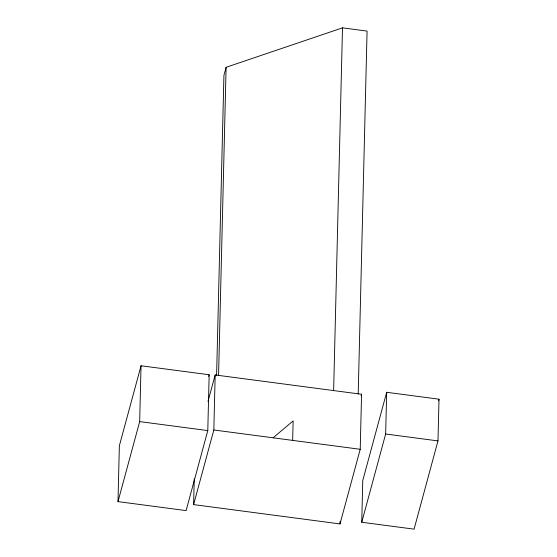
<?xml version="1.0" encoding="UTF-8"?>
<svg xmlns="http://www.w3.org/2000/svg" width="557" height="557" viewBox="0 0 557 557"><rect width="100%" height="100%" fill="white"/><g stroke="black" fill="none" stroke-linecap="round" stroke-linejoin="round"><path stroke-width="0.84" d="M117.993 501.613L119.358 445.774L141.039 365.768L209.154 374.75L207.789 430.589L186.108 510.602L117.993 501.613L139.675 421.607L141.039 365.768M207.998 401.437L215.176 374.952L361.57 394.259L360.219 449.297L340 523.921L193.606 504.607L194.24 478.811M193.606 504.607L213.832 429.99L215.176 374.952M216.589 375.766L223.928 75.348L226.107 67.3L342.499 27.85L367.077 31.088L358.207 394.022M218.574 375.529L226.107 67.3M292.662 440.392L293.142 420.897L273.083 437.809M333.629 390.784L342.499 27.85M340 523.921L340.062 521.338M361.744 522.25L362.76 480.531L386.676 392.288L439.007 399.188L437.983 440.907L414.074 529.15L361.744 522.25L385.653 434L386.676 392.288M208.701 376.421L209.154 374.75M361.131 395.867L361.57 394.259M438.554 400.852L439.007 399.188M385.653 434L437.983 440.907M213.832 429.99L360.219 449.297M139.675 421.607L207.789 430.589"/></g></svg>
